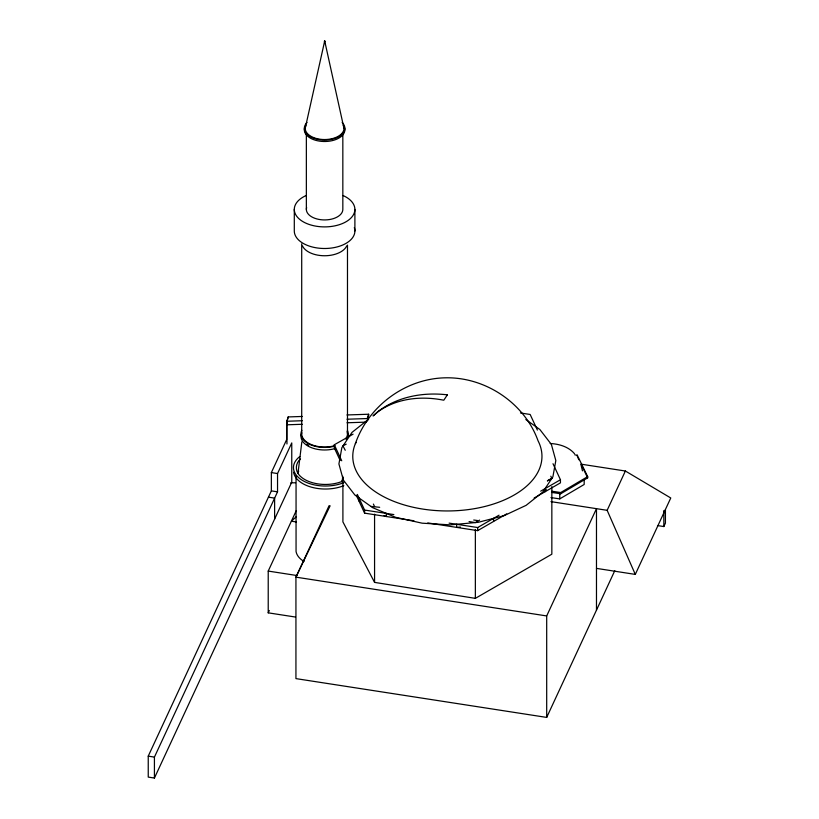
<?xml version="1.0" encoding="UTF-8"?>
<svg xmlns="http://www.w3.org/2000/svg" width="819" height="819" viewBox="0 0 819 819"><rect width="100%" height="100%" fill="white"/><g stroke="black" fill="none" stroke-linecap="round" stroke-linejoin="round"><path stroke-width="1.23" d="M300.512 459.009C296.222 462.366 295.045 468.765 297.973 473.402A29.218 16.871 0 0 0 342.24 481.367L342.731 476.32M301.842 441.851L297.973 473.402L298.689 471.027M367.833 419.83L368.652 414.23L346.939 414.957M305.2 128.358L324.693 40.95L343.98 128.358M325.082 41.237L324.314 41.237M286.957 443.97L286.957 421.253L288.196 416.932L302.242 416.462M367.414 420.905L368.652 414.23M355.374 443.622C368.427 405.876 405.794 378.296 445.925 377.805C485.739 377.119 524.59 403.245 538.052 440.796A94.594 54.617 0 0 1 449.907 510.933A94.594 54.617 0 0 1 355.374 443.622L356.224 442.342M154.422 778.05L154.422 757.104L277.539 491.84L277.539 473.556L291.759 442.915L291.759 482.156L154.422 778.05L148.239 777.098L148.239 756.142L271.355 490.878L271.355 472.594L286.619 439.701L286.619 421.416L287.674 419.144M295.516 617.055L268.222 612.837L268.222 571.078L296.212 510.769M268.222 612.837L269.297 610.513M367.076 418.704L368.652 415.305M329.125 505.64L295.935 577.149L295.935 678.613L546.693 717.413L614.793 570.669M546.693 717.413L546.693 615.939L596.478 508.671L596.478 610.135M635.298 574.395L607.145 510.319L625.378 471.017L670.761 497.983L635.298 574.395L596.478 568.386M657.514 525.573L663.83 526.545L665.427 523.106L665.427 509.572M330.118 505.794L295.935 577.149L546.693 615.939M341.697 481.623L343.356 478.173M342.24 481.367L343.417 479.197M546.416 489.69L545.055 491.738L545.055 488.636M296.028 516.932L291.38 521.191L296.345 521.959M368.622 419.164L351.986 432.401L341.851 447.676L338.912 463.933L343.356 480.088L354.893 495.024L372.737 507.719L395.659 517.321L422.113 523.177L450.276 524.877L478.255 522.307L504.115 515.642L526.115 505.343L542.751 492.106L552.886 476.842L555.825 460.575L551.382 444.43L539.844 429.494L525.839 419.523M552.016 491.246L560.728 492.536L587.673 476.638L577.293 455.21L574.805 454.842M552.016 492.475L560.728 493.755L587.673 477.856L587.673 476.638M550.982 497.594L559.756 498.894L584.182 484.479L584.182 479.719M340.11 457.299L340.11 460.401L334.295 447.86L334.295 444.768L353.081 434.162M346.212 444.185L342.905 445.792L345.249 450.276M479.627 520.106L475.358 522.573L469.062 521.57M547.42 480.968L551.842 478.306M449.109 523.126L477.672 527.538L499.047 515.202M540.673 491.165L560.452 479.75L553.009 463.728M427.764 522.921L477.672 530.64L506.715 513.871M534.101 498.065L560.452 482.852L560.452 479.75M342.905 477.252L342.905 521.877L374.57 582.391L475.358 598.351L551.842 554.197L551.842 486.619M547.44 480.712L551.842 478.419L550.818 476.208M460.391 527.047L456.644 527.395L456.644 524.293M286.957 421.253L302.283 420.731M346.99 419.226L367.414 418.54M302.283 424.283L286.957 424.795L286.619 421.416M346.99 422.778L366.144 422.133M290.643 482.913L295.557 482.749M550.225 443.519C559.09 443.939 568.673 446.754 574.559 453.767M379.668 507.299L370.894 506.408M473.73 520.024L477.497 520.526M520.495 412.971L530.149 414.465L537.397 430.077M581.214 464.189L625.378 471.017M550.982 501.637L607.145 510.319M271.355 472.594L277.539 473.556M271.355 490.878L277.539 491.84M357.34 494.43L364.588 510.053L393.847 514.578M268.437 497.164L274.621 498.116L274.621 519.062M356.265 495.208L364.588 513.144L413.943 520.782M268.222 571.078L296.765 575.501M148.239 756.142L154.422 757.104M384.05 515.561L386.312 516.513L386.312 513.411M373.392 504.064L374.57 506.603M577.835 457.565L578.931 459.817M581.664 465.458L587.673 477.856M334.295 444.768L341.728 460.78M580.876 464.25L582.463 470.843M663.83 510.565L663.83 526.545M577.293 455.21L577.293 456.439M560.728 492.536L560.728 493.755M559.756 492.946L559.756 498.894M493.57 518.366L493.57 521.468M477.672 527.538L477.672 530.64M475.358 529.494L475.358 598.351M374.57 514.189L374.57 582.391M364.588 510.053L364.588 513.144M358.957 497.911L358.957 501.013M354.893 209.408L354.893 230.999M347.481 245.096L347.481 433.814M342.833 133.589L342.833 209.408A18.243 10.534 0 0 1 323.003 219.891A18.243 10.534 0 0 1 306.634 207.576M324.59 40.96L324.59 43.489M306.357 133.589L306.357 209.408M301.709 243.816L301.709 433.814A22.881 13.217 0 0 0 334.991 445.587M296.058 475.726L296.058 551.443A28.655 16.544 0 0 0 304.044 561.486M294.297 209.408L294.297 230.999A30.303 17.496 0 0 0 327.569 248.413A30.303 17.496 0 0 0 354.31 227.59M288.196 416.932L288.196 418.018M343.816 485.657A31.951 18.448 0 0 1 293.581 472.246M343.816 482.657A31.951 18.448 0 0 1 302.487 480.436A31.951 18.448 0 0 1 299.836 456.521M347.379 430.282A23.587 13.616 0 0 1 346.386 439.025M334.193 446.253A23.587 13.616 0 0 1 309.275 444.164A23.587 13.616 0 0 1 301.812 430.282M335.309 448.505A23.587 13.616 0 0 1 309.756 446.959A23.587 13.616 0 0 1 301.812 432.852M347.829 434.009A23.587 13.616 0 0 1 348.188 436.373M308.732 445.526A22.43 12.95 0 0 1 306.797 444.256M347.133 431.511A22.881 13.217 0 0 1 345.741 438.871M346.703 245.956A22.881 13.217 0 0 1 324.59 255.753A22.881 13.217 0 0 1 302.487 245.956M343.038 195.526A30.303 17.496 0 0 1 346.928 221.222A30.303 17.496 0 0 1 302.252 221.222A30.303 17.496 0 0 1 306.152 195.526M344.564 127.764A20.28 11.712 0 0 1 323.71 141.492A20.28 11.712 0 0 1 305.006 126.771M342.158 122.502A20.28 11.712 0 0 1 324.59 140.059A20.28 11.712 0 0 1 307.033 122.502M343.325 125.461A19.39 11.19 0 0 1 324.59 139.547A19.39 11.19 0 0 1 305.866 125.461M447.369 394.83L443.806 400.215A99.201 75.635 33.6 0 0 377.907 411.834L373.054 415.919L378.132 411.455A100.409 79.73 22.5 0 1 447.369 394.84"/></g></svg>
